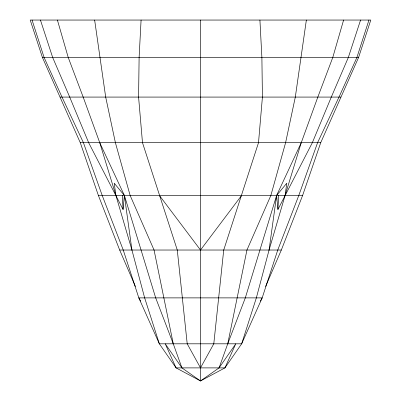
<?xml version="1.0" encoding="UTF-8"?>
<svg xmlns="http://www.w3.org/2000/svg" width="401" height="401" viewBox="0 0 401 401"><rect width="100%" height="100%" fill="white"/><g stroke="black" fill="none" stroke-linecap="round" stroke-linejoin="round"><path stroke-width="0.6" d="M360.569 20.05L348.314 57.503L331.301 97.077L312.349 142.671L277.943 209.482L278.66 195.462M141.082 20.05L139.112 57.503L138.581 97.077L142.485 142.671L177.282 250.029L187.212 343.812L200.5 367.892L213.788 343.812L223.718 250.029L258.515 142.671L262.419 97.077L261.888 57.503L259.918 20.05M40.431 20.05L52.686 57.503L69.699 97.077L88.651 142.671L123.057 209.482L124.39 195.462L99.739 142.671L83.172 97.077L68.24 57.503L57.403 20.05M32.055 20.05L44.11 57.503L62 97.077L83.418 142.671L102.205 195.462L123.247 250.029L138.816 297.883L159.347 343.812L176.074 367.892L200.5 380.95L224.926 367.892L241.653 343.812L256.349 297.883L269.071 250.029L276.61 195.462L301.261 142.671L317.828 97.077L332.76 57.503L343.597 20.05M306.359 20.05L295.316 97.077L285.607 142.671L270.865 195.462L246.941 250.029L227.733 343.812L219.071 367.892L200.5 380.95L181.929 367.892L165.227 343.812L176.074 367.892L224.926 367.892L235.773 343.812L219.071 367.892M269.071 250.029L285.086 195.462L286.79 183.207L276.61 195.462L245.312 297.883L227.733 343.812M285.086 195.462L301.261 142.671M368.945 20.05L356.89 57.503L339 97.077L317.582 142.671L298.795 195.462L277.753 250.029L262.184 297.883L241.653 343.812L159.347 343.812L144.651 297.883L131.929 250.029L115.914 195.462L99.739 142.671M265.587 286.489L281.327 250.029L302.61 195.462L320.73 142.671L358.564 57.503L370.785 20.05L30.215 20.05L42.436 57.503L80.27 142.671L98.39 195.462L119.673 250.029L135.413 286.489M260.349 301.126L262.184 297.883L138.816 297.883L140.651 301.126M241.602 195.462L200.5 250.029L159.397 195.462M42.436 57.503L358.564 57.503M60.09 97.077L340.91 97.077M80.27 142.671L320.73 142.671M98.39 195.462L302.61 195.462M119.673 250.029L281.327 250.029M181.929 367.892L173.267 343.812L155.688 297.883L124.39 195.462L114.21 183.207L115.914 195.462M173.267 343.812L154.059 250.029L130.135 195.462L115.393 142.671L105.684 97.077L94.641 20.05M124.39 195.462L131.929 250.029M276.61 195.462L277.943 209.482M122.34 195.462L123.057 209.482M200.5 20.05L200.5 380.95"/></g></svg>
